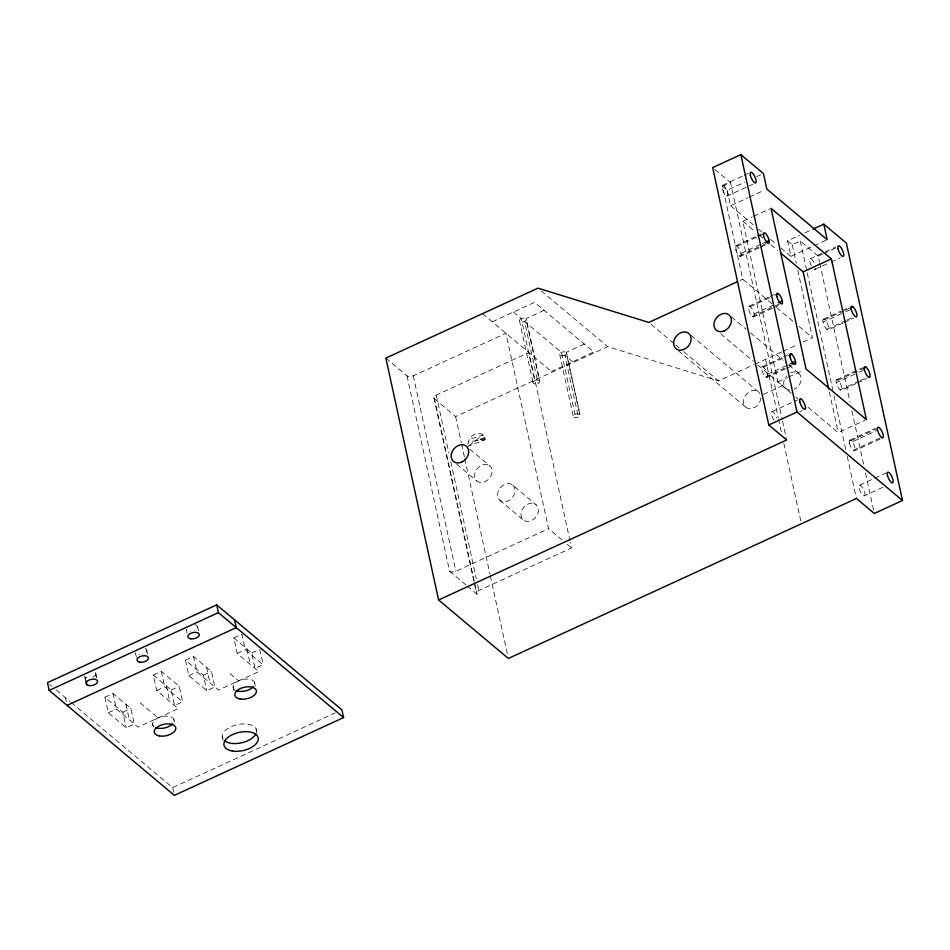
<?xml version="1.0" encoding="UTF-8"?>
<svg xmlns="http://www.w3.org/2000/svg" width="950" height="950" viewBox="0 0 950 950"><rect width="100%" height="100%" fill="white"/><g stroke="black" fill="none" stroke-linecap="round" stroke-linejoin="round"><path stroke-width="0.71" stroke-dasharray="4.75 3.56" d="M467.827 444.149L469.229 439.434A9.951 7.79 -50 0 1 483.075 434.946L485.213 439.684L467.994 446.405M469.027 445.621L483.075 434.946L469.229 439.434M722.665 185.226L742.817 175.964M744.159 175.346L748.184 173.494M772.006 303.762L742.758 279.241L722.487 186.295L730.55 182.59L782.254 419.746M722.487 186.295L727.178 190.237L744.646 182.21M756.722 176.652L760.76 174.8M727.296 195.949A5.854 1.888 65.3 0 0 725.467 187.566A5.854 1.888 65.3 0 0 722.19 188.243A5.854 1.888 65.3 0 0 727.296 195.949L752.804 184.217M727.178 190.237L730.562 205.723L748.018 197.695M749.36 197.078L764.133 190.297M492.266 321.789L534.565 302.349L593.809 352.022L551.511 371.462M544.065 310.317L525.944 318.654L539.446 380.606M791.267 393.217L777.848 381.971L742.817 221.255L752.21 216.933M753.552 216.315L769.666 208.905M385.854 358.079L407.004 375.82A4.679 2.494 -12.3 0 0 413.274 375.844L505.923 333.248L548.542 528.687L562.768 540.609M735.858 245.706L755.998 236.443M757.34 235.826L761.366 233.973M737.117 246.228L758.599 236.348M759.941 235.731L763.966 233.878M740.964 253.412L761.104 244.15M762.446 243.533L766.472 241.68M474.228 581.246L434.459 398.834A4.679 2.494 -12.3 0 1 436.252 395.105L528.913 352.521L569.941 540.716M739.219 255.906L767.422 242.939M740.477 256.429A5.854 1.888 65.3 0 0 738.649 248.045A5.854 1.888 65.3 0 0 735.371 248.722A5.854 1.888 65.3 0 0 740.477 256.429L759.276 247.784M760.617 247.166L765.997 244.696M825.835 240.291L790.922 256.334L787.538 240.849L799.627 235.291M804.994 232.821L811.716 229.734M787.538 240.849L792.241 244.779L800.292 241.074L818.176 256.072L819.434 261.856M584.309 344.054L566.176 352.391L579.69 414.354M740.074 280.476L742.758 279.241M434.459 398.834L455.608 416.563L607.727 346.643L718.556 380.902L753.457 364.871M810.303 258.697L835.822 246.976M818.176 256.072L822.213 254.22M823.555 253.602L835.632 248.045M814.922 269.432L829.694 262.639M831.036 262.022L840.441 257.699M749.039 306.173L769.179 296.923M770.521 296.305L774.559 294.452M750.298 306.696L770.438 297.445M754.146 313.88L774.286 304.629M752.412 316.386L773.894 306.506M775.236 305.888L780.603 303.418M753.659 316.908A5.854 1.888 65.3 0 0 751.842 308.524A5.854 1.888 65.3 0 0 748.553 309.201A5.854 1.888 65.3 0 0 753.659 316.908L772.469 308.263M773.811 307.646L779.178 305.176M823.484 319.176L840.952 311.149M842.294 310.531L849.003 307.444M824.742 319.699L843.541 311.054M844.883 310.436L850.262 307.978M842.887 323.119L828.115 329.899A5.854 1.888 65.3 0 1 823.009 322.192L844.491 312.324M845.832 311.707L851.2 309.237M826.856 329.377L845.654 320.744M846.996 320.126L855.059 316.421M844.229 322.501L853.623 318.179M754.799 364.254L781.636 351.916M782.978 351.298L797.739 344.506M803.106 342.036L812.499 337.725L797.537 269.087M762.232 366.652L782.373 357.39M783.714 356.772L787.74 354.92M763.479 367.175L782.278 358.53M767.339 374.359L787.479 365.097M788.821 364.479L791.504 363.244M765.593 376.853L784.391 368.22M789.771 365.75L793.796 363.897M766.852 377.376A5.854 1.888 65.3 0 0 765.023 368.992A5.854 1.888 65.3 0 0 761.746 369.669A5.854 1.888 65.3 0 0 766.852 377.376L785.65 368.742M786.992 368.125L792.359 365.655M777.848 381.971L787.253 377.649M788.595 377.031L803.367 370.239M104.951 697.241L113.002 693.536L130.886 708.534L134.271 724.019L126.207 727.724L108.324 712.726L104.951 697.241L122.835 712.239L126.207 727.724M153.294 675.023L161.346 671.318L179.229 686.316L182.614 701.801L174.551 705.506L171.178 690.009L153.294 675.023L156.667 690.508L178.268 708.617L137.988 727.142L116.387 709.033L113.002 693.536M185.487 660.179L193.539 656.474L211.422 671.472L214.807 686.957L206.744 690.662L188.86 675.664L185.487 660.179L203.371 675.165L206.744 690.662M233.831 637.949L241.882 634.244L245.254 649.741L263.15 664.739L255.087 668.444L251.714 652.947L233.831 637.949L237.203 653.446L258.804 671.555L218.524 690.068L196.923 671.959L193.539 656.474M763.278 394.44L783.869 384.976M108.324 712.726L116.387 709.033M156.667 690.508L164.73 686.803L182.614 701.801M188.86 675.664L196.923 671.959M237.203 653.446L245.254 649.741M836.677 379.656L862.184 367.923M837.936 380.178L863.443 368.446M772.041 411.635L797.549 399.914M856.069 383.586L841.296 390.379A5.854 1.888 65.3 0 1 836.19 382.672L857.672 372.804M859.026 372.186L864.393 369.716M122.835 712.239L130.886 708.534M171.178 690.009L179.229 686.316M203.371 675.165L211.422 671.472M251.714 652.947L258.424 649.859M840.038 389.856L858.836 381.211M860.189 380.594L868.241 376.901M857.411 382.969L866.816 378.658M799.484 411.872L802.168 410.637M407.004 375.82L449.623 571.247A4.679 2.494 -12.3 0 0 455.881 571.271L548.542 528.687M467.186 585.984L477.066 594.273A4.679 2.494 -12.3 0 1 478.859 590.544L571.52 547.948L570.261 542.165M808.034 407.265L838.209 432.571L865.07 420.233M849.858 440.135L875.377 428.402M851.117 440.657L877.978 428.308M879.997 439.126L854.489 450.858A5.854 1.888 65.3 0 1 849.383 443.151L877.574 430.184M853.231 450.336L881.422 437.368M71.036 702.383L172.686 787.621L335.172 712.928M859.667 485.117L886.528 472.767M864.286 495.841A5.854 1.888 65.3 0 0 862.469 487.457A5.854 1.888 65.3 0 0 859.192 488.134A5.854 1.888 65.3 0 0 864.286 495.841L883.096 487.207M484.749 437.546L475.249 440.907L468.267 441.786M485.141 438.556L475.249 440.907L485.213 439.684M714.899 169.468L730.55 182.59M730.562 205.723L754.039 225.411M758.504 229.152L761.852 231.966M770.806 239.459L776.387 244.15M780.864 247.902L790.922 256.334M742.817 221.255L755.107 231.562M759.572 235.315L762.933 238.129M770.759 244.684L777.468 250.313M776.506 307.539L794.497 322.632M798.998 326.408L812.499 337.725M731.441 316.92L746.071 329.175M750.571 332.951L783.192 360.311M788.821 365.026L798.938 373.516M720.658 333.854L753.291 361.202M757.791 364.978L785.911 388.562M795.732 396.957L797.976 398.834M691.161 335.433L758.658 392.029M651.059 324.306L674.678 344.126M675.806 345.064L679.179 347.89M683.679 351.666L718.556 380.902M678.122 350.479L745.631 407.075M541.346 290.985L607.727 346.643M513.416 312.075L521.241 318.63A3.515 1.876 -12.3 0 1 526.371 319.532A3.515 1.876 -12.3 0 1 521.146 321.943A3.515 1.876 -12.3 0 1 521.241 318.63L534.755 380.594A3.515 1.876 -12.3 0 0 534.648 383.907A3.515 1.876 -12.3 0 0 539.885 381.496L526.276 319.058M572.66 361.748L564.834 355.181L578.348 417.145M482.541 313.642L552.294 372.127M469.787 449.124L489.832 465.928A9.951 7.79 -50 0 1 485.106 481.686A9.951 7.79 -50 0 1 475 472.744A9.951 7.79 -50 0 1 489.832 465.928M512.81 485.201A9.951 7.79 -50 0 1 508.084 500.947A9.951 7.79 -50 0 1 497.978 492.017A9.951 7.79 -50 0 1 512.81 485.201L536.192 504.806A9.951 7.79 -50 0 1 531.466 520.553A9.951 7.79 -50 0 1 521.36 511.622A9.951 7.79 -50 0 1 536.192 504.806M567.138 544.279L571.52 547.948M456.748 464.17L476.793 480.973M499.771 500.246L523.153 519.852M449.623 571.247L466.094 585.058M230.102 673.633L238.664 680.818M140.244 702.881L158.127 717.879M49.733 684.523L51.977 686.399M56.442 690.151L69.908 701.432M819.755 263.304L850.024 402.123M851.913 410.804L863.894 465.749M865.474 472.981L873.668 510.577M800.292 241.074L806.918 271.439M807.227 272.887L832.77 390.022M834.029 395.806L846.011 450.751M847.269 456.534L856.413 498.477M829.374 392.041L838.209 432.571M792.241 244.779L796.29 263.364M782.562 421.194L786.351 438.544M765.534 359.314L778.228 417.561M778.549 418.997L781.672 433.354M783.857 443.401L800.755 520.897M566.509 352.794L580.129 415.233A3.515 1.876 -12.3 0 1 574.893 417.644A3.515 1.876 -12.3 0 1 574.987 414.331L561.486 352.367L524.59 321.444L538.104 383.408M559.704 354.279L573.313 416.718M519.46 320.542L533.081 382.981M455.608 416.563L461.296 442.641M461.605 444.089L464.455 457.128M464.764 458.577L490.034 574.453M490.354 575.902L507.716 655.571M436.252 395.105L448.875 453.019M450.775 461.7L476.342 578.966M477.601 584.749L478.859 590.544M474.549 582.683L477.066 594.273M433.877 397.646L474.596 584.393M474.739 585.034L476.627 593.726M413.274 375.844L455.881 571.271M259.766 649.242L263.15 664.739M254.434 682.159L255.324 686.232M246.857 648.886L250.242 664.371M256.084 728.876L256.928 732.747M233.083 686.791L233.973 690.876M222.217 736.226L223.06 740.097M206.578 667.399L209.95 682.896M197.493 626.252L198.894 632.7M187.162 633.377L186.319 629.506A5.854 3.123 -12.3 0 0 190.321 631.168M173.803 719.209L174.361 721.798M166.321 685.947L169.706 701.444M161.346 671.318L164.73 686.803M146.632 649.634L148.319 657.376M172.686 787.621L174.099 794.069M152.582 723.817L153.152 726.406M136.408 657.258L135.458 652.887A5.854 3.123 -12.3 0 0 139.46 654.55M126.041 704.472L129.414 719.957M95.772 673.004L97.458 680.758M96.342 677.492L95.214 672.327A5.854 3.123 -12.3 0 1 92.981 676.982M85.714 679.535L85.144 676.958A5.854 3.123 -12.3 0 0 90.084 677.825M84.597 676.269L85.832 681.922M65.384 697.644L66.227 701.516M773.87 420.019A5.854 1.888 65.3 0 1 771.804 411.73A5.854 1.888 65.3 0 1 776.768 418.012M823.009 322.192A5.854 1.888 65.3 0 1 826.286 321.516A5.854 1.888 65.3 0 1 828.115 329.899M836.19 382.672A5.854 1.888 65.3 0 1 839.467 381.995A5.854 1.888 65.3 0 1 841.296 390.379M849.383 443.151A5.854 1.888 65.3 0 1 852.661 442.474A5.854 1.888 65.3 0 1 854.489 450.858M815.563 268.517A5.854 1.888 65.3 0 1 814.352 269.349M811.383 265.834A5.854 1.888 65.3 0 1 810.077 258.804A5.854 1.888 65.3 0 1 814.506 263.673M534.755 380.594A3.515 1.876 -12.3 0 1 539.885 381.496M574.987 414.331A3.515 1.876 -12.3 0 1 580.129 415.233M790.637 372.804A9.951 7.79 -50 0 1 800.992 377.103A9.951 7.79 -50 0 1 794.224 389.262M789.699 390.129A9.951 7.79 -50 0 1 786.588 375.879M760.879 397.884A9.951 7.79 -50 0 1 748.707 408.548A9.951 7.79 -50 0 1 745.762 395.069A9.951 7.79 -50 0 1 759.941 393.621M234.448 689.581A11.02 5.878 -12.3 0 1 244.102 679.226A11.02 5.878 -12.3 0 1 253.211 686.862M153.936 726.596A10.949 5.831 -12.3 0 1 162.129 716.561A10.949 5.831 -12.3 0 1 173.708 722.297M222.727 738.601A17.48 9.31 -12.3 0 1 237.453 724.624A17.48 9.31 -12.3 0 1 256.595 731.251M194.869 624.708A5.854 3.123 -12.3 0 1 194.691 630.218M145.184 648.422A5.854 3.123 -12.3 0 1 142.441 654.123M561.379 355.68A3.515 1.876 -12.3 0 0 566.616 353.281A3.515 1.876 -12.3 0 0 561.486 352.367A3.515 1.876 -12.3 0 0 561.379 355.68"/><path stroke-width="1.43" d="M813.057 229.116L823.804 224.176L827.177 239.673L766.816 189.062L763.444 173.565L740.857 154.636L712.666 167.604L768.788 424.994L786.671 439.992L438.603 599.984L385.854 358.079L537.973 288.159L648.803 322.43L737.39 281.711M766.472 241.68L769.156 240.445M780.817 253.116L803.166 271.866L831.369 258.899L866.412 419.615L806.051 369.004L771.008 208.287L831.369 258.899M775.806 294.975L778.501 293.74M778.323 302.777L782.349 300.924M850.262 307.978L852.946 306.743M216.695 604.877L47.5 682.646L49.186 690.401L174.384 795.364L343.579 717.582L341.893 709.84L216.695 604.877L218.381 612.619L343.579 717.582M49.186 690.401L218.381 612.619M788.999 355.442L791.682 354.207M791.504 363.244L795.53 361.392M67.07 705.387L236.265 627.617L234.579 619.863M863.443 368.446L866.127 367.211M768.788 424.994L796.979 412.027L902.5 500.508L874.297 513.463L856.413 498.477L508.357 658.469L438.603 599.984M823.804 224.176L846.379 243.105L902.5 500.508M803.166 271.866L828.744 389.144M740.857 154.636L796.979 412.027M85.987 680.829L86.83 684.701M255.93 733.792A17.48 9.31 -12.3 0 1 241.359 742.841A17.48 9.31 -12.3 0 1 224.378 740.644M253.211 686.862A11.02 5.878 -12.3 0 1 236.123 690.579M172.579 723.888A10.949 5.831 -12.3 0 1 155.61 727.581M864.393 369.716A5.854 1.888 65.3 0 0 869.499 377.423A5.854 1.888 65.3 0 0 867.671 369.039A5.854 1.888 65.3 0 0 864.393 369.716M877.574 430.184A5.854 1.888 65.3 0 0 882.681 437.891A5.854 1.888 65.3 0 0 880.852 429.507A5.854 1.888 65.3 0 0 877.574 430.184M776.756 296.234A5.854 1.888 65.3 0 0 781.862 303.941A5.854 1.888 65.3 0 0 780.033 295.557A5.854 1.888 65.3 0 0 776.756 296.234M789.949 356.713A5.854 1.888 65.3 0 0 795.055 364.42A5.854 1.888 65.3 0 0 793.226 356.036A5.854 1.888 65.3 0 0 789.949 356.713M851.2 309.237A5.854 1.888 65.3 0 0 856.306 316.944A5.854 1.888 65.3 0 0 854.477 308.56A5.854 1.888 65.3 0 0 851.2 309.237M763.574 235.754A5.854 1.888 65.3 0 0 768.681 243.461A5.854 1.888 65.3 0 0 766.852 235.078A5.854 1.888 65.3 0 0 763.574 235.754M750.381 175.287A5.854 1.888 65.3 0 0 755.488 182.994A5.854 1.888 65.3 0 0 753.659 174.598A5.854 1.888 65.3 0 0 750.381 175.287M838.019 248.757A5.854 1.888 65.3 0 0 843.125 256.464A5.854 1.888 65.3 0 0 841.296 248.081A5.854 1.888 65.3 0 0 838.019 248.757M799.758 401.696A5.854 1.888 65.3 0 0 804.864 409.402A5.854 1.888 65.3 0 0 803.035 401.019A5.854 1.888 65.3 0 0 799.758 401.696M887.383 475.178A5.854 1.888 65.3 0 0 892.489 482.885A5.854 1.888 65.3 0 0 890.661 474.501A5.854 1.888 65.3 0 0 887.383 475.178M684.19 349.303A9.951 7.79 -50 0 0 688.904 333.545A9.951 7.79 -50 0 0 674.084 340.361A9.951 7.79 -50 0 0 684.19 349.303M724.47 330.778A9.951 7.79 -50 0 0 729.196 315.032A9.951 7.79 -50 0 0 714.364 321.848A9.951 7.79 -50 0 0 724.47 330.778M461.724 462.08A9.951 7.79 -50 0 0 466.438 446.322A9.951 7.79 -50 0 0 451.618 453.138A9.951 7.79 -50 0 0 461.724 462.08M232.251 750.963A17.48 9.31 -12.3 0 0 258.281 738.993A17.48 9.31 -12.3 0 0 232.75 734.481A17.48 9.31 -12.3 0 0 232.251 750.963M240.029 698.951A11.02 5.878 -12.3 0 0 256.452 691.398A11.02 5.878 -12.3 0 0 240.35 688.56A11.02 5.878 -12.3 0 0 240.029 698.951M190.629 638.804A5.854 3.123 -12.3 0 0 199.346 634.79A5.854 3.123 -12.3 0 0 190.796 633.282A5.854 3.123 -12.3 0 0 190.629 638.804M139.769 662.186A5.854 3.123 -12.3 0 0 148.485 658.172A5.854 3.123 -12.3 0 0 139.935 656.664A5.854 3.123 -12.3 0 0 139.769 662.186M88.908 685.556A5.854 3.123 -12.3 0 0 97.624 681.554A5.854 3.123 -12.3 0 0 89.074 680.046A5.854 3.123 -12.3 0 0 88.908 685.556M159.493 735.941A10.949 5.831 -12.3 0 0 175.809 728.448A10.949 5.831 -12.3 0 0 159.814 725.622A10.949 5.831 -12.3 0 0 159.493 735.941"/></g></svg>
